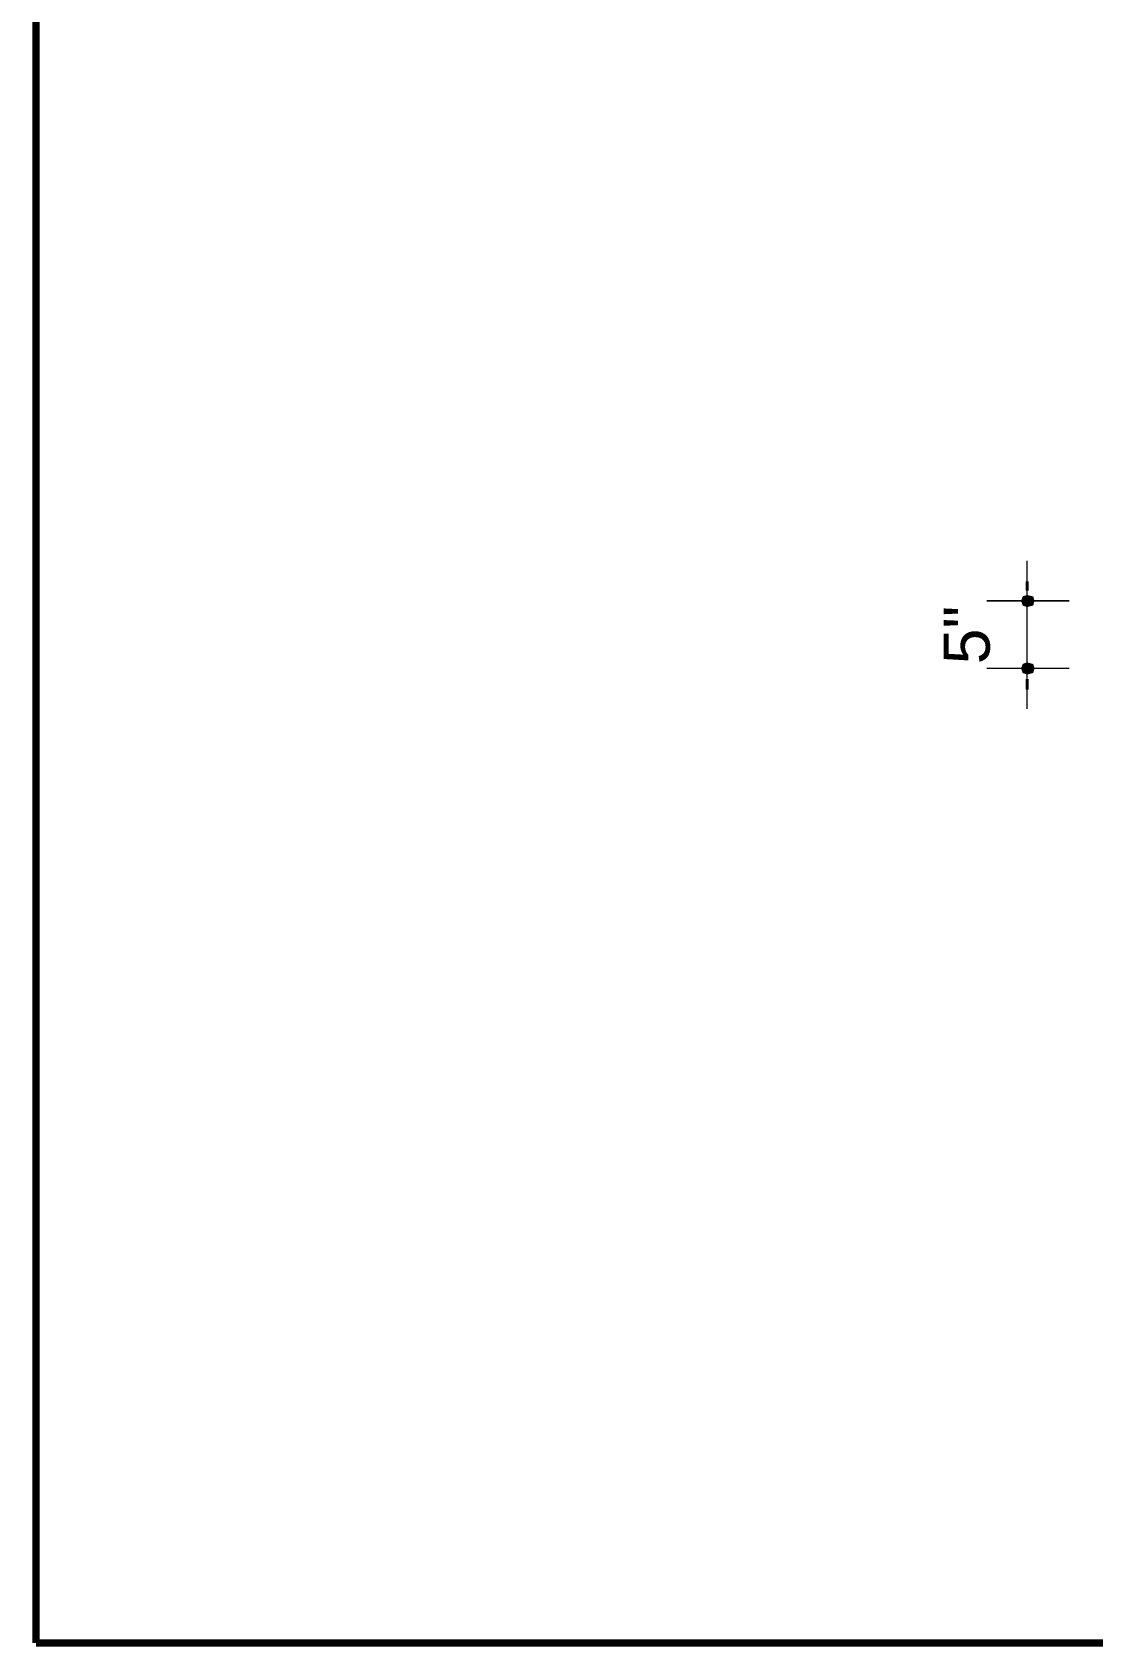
# Model space of a CAD drawing. Header units: millimetres. Extents: x 5 to 350, y 3 to 213.
# Drawn here: x 5 to 64.9, y 2.9 to 94.1 of the extents above; entities that cross this region are included whole.
import ezdxf

# ---------------------------------------------------------------- set-up
doc = ezdxf.new("R2010")
doc.units = ezdxf.units.MM
for name, color, linetype in [('H', 251, 'Continuous'), ('P', 255, 'Continuous'), ('T', 255, 'Continuous')]:
    doc.layers.add(name, color=color, linetype=linetype)
doc.styles.get("Standard").update_dxf_attribs({"font": 'arial.ttf'})

msp = doc.modelspace()

# ---------------------------------------------------------------- hatches: boundary and pattern name
at = {"layer": 'H', "linetype": 'Continuous'}
for points in [[(60.872, 61.983), (60.96, 62.23), (61.207, 61.983), (60.872, 61.983)], [(61.207, 61.983), (60.96, 62.23), (61.207, 62.318), (61.207, 61.983)], [(61.207, 61.983), (61.207, 62.318), (61.56, 62.23), (61.207, 61.983)], [(61.207, 61.983), (61.56, 62.23), (61.63, 61.983), (61.207, 61.983)], [(60.96, 61.718), (60.872, 61.983), (61.207, 61.983), (60.96, 61.718)], [(61.207, 61.63), (60.96, 61.718), (61.207, 61.983), (61.207, 61.63)], [(61.207, 61.63), (61.207, 61.983), (61.56, 61.718), (61.207, 61.63)], [(61.56, 61.718), (61.207, 61.983), (61.63, 61.983), (61.56, 61.718)], [(60.872, 58.173), (60.96, 58.42), (61.207, 58.173), (60.872, 58.173)], [(61.207, 58.173), (60.96, 58.42), (61.207, 58.508), (61.207, 58.173)], [(61.207, 58.173), (61.207, 58.508), (61.56, 58.42), (61.207, 58.173)], [(61.207, 58.173), (61.56, 58.42), (61.63, 58.173), (61.207, 58.173)], [(60.96, 57.908), (60.872, 58.173), (61.207, 58.173), (60.96, 57.908)], [(61.207, 57.82), (60.96, 57.908), (61.207, 58.173), (61.207, 57.82)], [(61.207, 57.82), (61.207, 58.173), (61.56, 57.908), (61.207, 57.82)], [(61.56, 57.908), (61.207, 58.173), (61.63, 58.173), (61.56, 57.908)]]:
    msp.add_hatch(color=256, dxfattribs=at).paths.add_polyline_path(points)

# ---------------------------------------------------------------- linework, layer by layer
at = {"layer": 'P'}
for points, const_width in [([(5.256, 3.14), (5.256, 212.513)], 0.423), ([(5.256, 3.14), (5.256, 212.513)], 0.423), ([(61.207, 64.258), (61.207, 59.69)], 0.085), ([(61.207, 62.565), (61.207, 63.077)], 0.169), ([(63.588, 61.983), (58.932, 61.983)], 0.085), ([(61.207, 55.88), (61.207, 60.448)], 0.085), ([(58.932, 58.173), (63.588, 58.173)], 0.085), ([(61.207, 57.573), (61.207, 56.974)], 0.169), ([(350.273, 3.14), (5.256, 3.14)], 0.423), ([(350.273, 3.14), (5.256, 3.14)], 0.423)]:
    msp.add_lwpolyline(points, dxfattribs=dict(at, const_width=const_width))

# ---------------------------------------------------------------- texts
at = {"layer": 'T', "insert": (56.5, 58.4), "char_height": 2.6, "attachment_point": 1, "rotation": 90}
msp.add_mtext('{\\fArial|b0|i0|c0|p18;5"}', dxfattribs=at)

doc.saveas('drawing.dxf')
